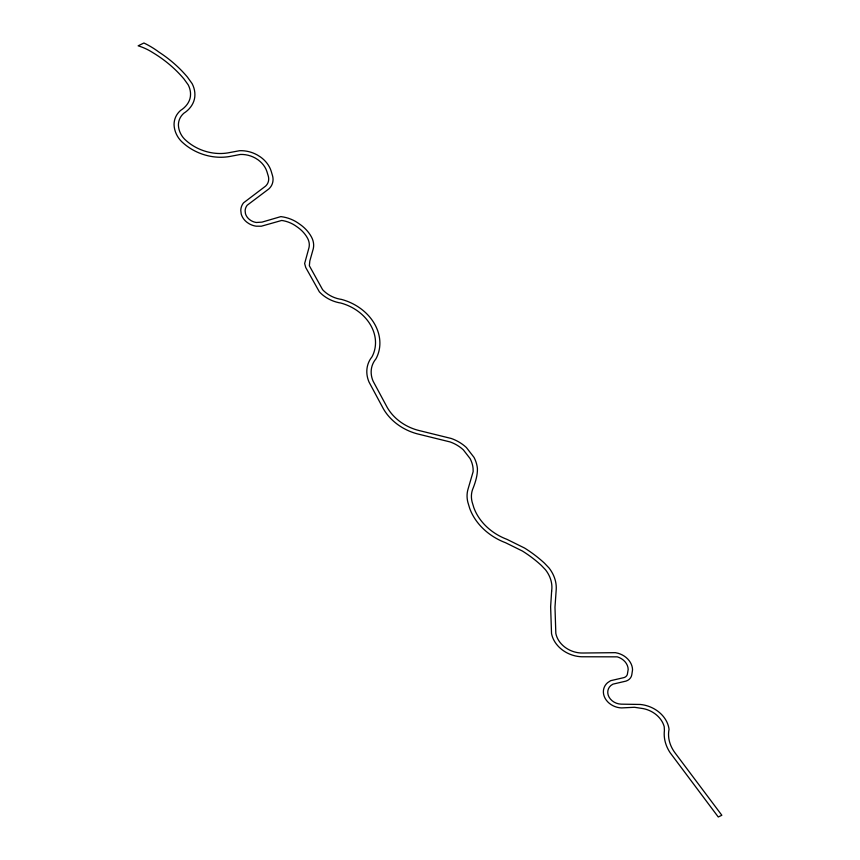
<?xml version="1.0" encoding="UTF-8"?>
<svg xmlns="http://www.w3.org/2000/svg" width="860" height="860" viewBox="0 0 860 860"><rect width="100%" height="100%" fill="white"/><g stroke="black" fill="none" stroke-linecap="round" stroke-linejoin="round"><path stroke-width="1.29" d="M551.636 591.067L550.626 606.73L551.529 633.562A28.778 23.714 19.4 0 0 583.714 656.771L617.276 656.846A14.179 11.685 19.4 0 1 628.176 669.456L627.359 674.358A6.461 5.321 19.4 0 1 624.059 677.583L610.654 680.679L607.579 682.7A17.071 14.072 19.4 0 0 605.161 698.395A17.071 14.072 19.4 0 0 621.597 707.92L634.476 707.286L643.269 708.618A24.703 20.35 19.4 0 1 664.221 726.7L664.414 730.452A41.538 34.228 19.4 0 0 670.069 752.629L718.272 817L721.841 815.248L675.068 752.919A37.109 30.584 19.4 0 1 669.048 729.323A29.133 24.005 19.4 0 0 640.238 704.458L621.221 704.157A12.61 10.395 19.4 0 1 609.063 697.116A12.61 10.395 19.4 0 1 610.858 685.517L612.954 684.141L626.026 681.099A10.89 8.976 19.4 0 0 631.788 674.81L632.541 669.865A18.619 15.34 19.4 0 0 618.222 653.31L615.405 652.665L583.048 653.019A24.338 20.059 19.4 0 1 555.829 633.39L554.979 607.246L556.237 589.197A38.85 32.024 19.4 0 0 549.045 567.987L544.423 563.139A118.562 97.718 19.4 0 0 524.654 548.089L507.002 539.36A52.041 42.892 19.4 0 1 473.86 507.733L472.118 502.003A30.035 24.757 19.4 0 1 473.344 487.598C475.623 481.568 477.612 475.032 477.418 468.528A37.087 30.562 19.4 0 0 474.021 457.38L466.378 447.512A37.087 30.562 19.4 0 0 451.36 438.503L418.229 430.322A44.838 36.959 19.4 0 1 387.15 407.307L373.122 381.216A29.616 24.402 19.4 0 1 374.551 360.727L375.971 358.813A48.181 39.71 19.4 0 0 341.517 299.42L339.324 299.033A27.251 22.457 19.4 0 1 322.64 289.734L309.353 265.751L309.815 260.999L313.266 248.787A21.887 18.038 19.4 0 0 312.384 238.94L311.492 237.048A35.776 29.487 19.4 0 0 300.602 224.804L297.442 222.6A31.895 26.284 19.4 0 0 283.779 217.075L280.876 216.602L261.988 222.127L256.344 222.482A12.008 9.901 19.4 0 1 250.926 220.525L249.368 219.418A12.008 9.901 19.4 0 1 245.444 213.559L245.132 210.872A13.717 11.309 19.4 0 1 247.228 205.207L268.857 188.91A18.447 15.211 19.4 0 0 272.244 183.943L272.684 182.513A18.447 15.211 19.4 0 0 272.298 174.946L271.04 170.731A28.466 23.456 19.4 0 0 260.601 157.068L257.484 155.079A28.466 23.456 19.4 0 0 239.65 150.704L229.814 152.532A43.409 35.776 19.4 0 1 186.222 140.664C181.632 136.891 178.622 131.107 178.407 125.141A22.36 18.425 19.4 0 1 183.879 113.197C190.21 109.242 194.94 102.458 194.908 94.794A29.96 24.693 19.4 0 0 192.135 83.646L187.394 77.045A116.541 96.051 19.4 0 0 159.003 52.137A77.078 63.522 19.4 0 0 143.921 43L138.159 45.816A48.988 40.366 19.4 0 1 152.714 52.567A112.165 92.439 19.4 0 1 183.997 79.002L188.189 84.818A25.52 21.038 19.4 0 1 190.544 94.31C190.608 101.125 186.179 106.93 180.611 110.403A26.789 22.08 19.4 0 0 174.053 124.711C174.3 131.773 177.859 138.621 183.287 143.104A47.848 39.431 19.4 0 0 231.329 156.176L240.413 154.456A23.983 19.758 19.4 0 1 255.42 158.143L258.043 159.82A23.983 19.758 19.4 0 1 266.837 171.333L268.126 175.569A14.018 11.556 19.4 0 1 268.417 181.32L268.083 182.406A14.018 11.556 19.4 0 1 265.514 186.179L243.552 202.831A18.146 14.953 19.4 0 0 240.789 210.334L241.198 213.957A16.448 13.556 19.4 0 0 246.573 221.987L248.701 223.493A16.448 13.556 19.4 0 0 256.13 226.18L261.289 226.223L281.693 220.461L283.316 220.719A27.466 22.639 19.4 0 1 295.087 225.481L298.033 227.545A31.272 25.768 19.4 0 1 307.558 238.22L308.288 239.779A17.501 14.416 19.4 0 1 308.987 247.658L304.633 263.536L305.741 267.524L319.372 291.852A31.68 26.112 19.4 0 0 338.775 302.666L340.732 303.021A43.688 36.012 19.4 0 1 371.993 356.835L370.703 358.588A34.045 28.058 19.4 0 0 369.069 382.141L383.302 408.64A49.235 40.571 19.4 0 0 417.412 433.881L450.135 441.943A32.658 26.918 19.4 0 1 463.357 449.877L470.087 458.563A32.658 26.918 19.4 0 1 473.075 468.377L473.161 471.581L468.087 488.953A34.465 28.402 19.4 0 0 467.883 502.38L469.721 508.443A56.47 46.547 19.4 0 0 505.605 542.746L522.396 551.024A114.144 94.062 19.4 0 1 541.424 565.504L545.519 569.793A34.422 28.369 19.4 0 1 551.884 588.595L551.636 591.067"/></g></svg>
